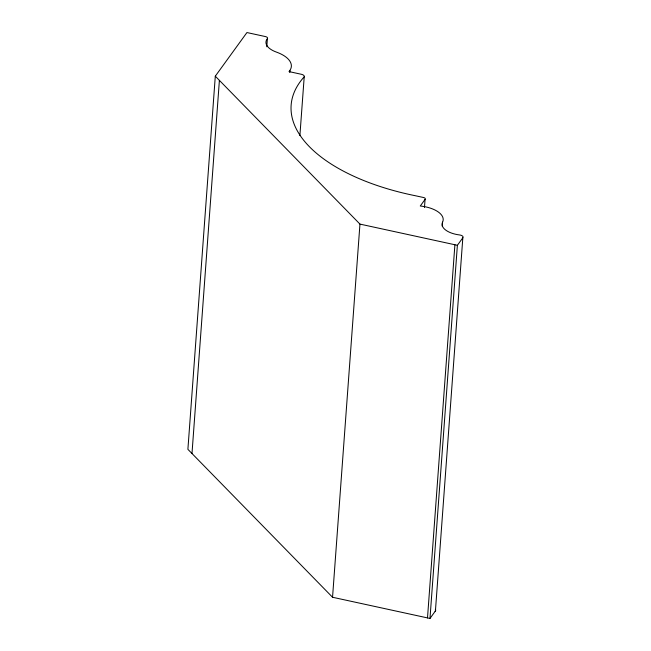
<?xml version="1.0" encoding="UTF-8"?>
<svg xmlns="http://www.w3.org/2000/svg" width="651" height="651" viewBox="0 0 651 651"><rect width="100%" height="100%" fill="white"/><g stroke="black" fill="none" stroke-linecap="round" stroke-linejoin="round"><path stroke-width="0.98" d="M215.302 76.175L187.895 449.328L332.547 597.26L429.985 618.45L435.421 610.947L462.828 237.794A4.101 1.961 4.2 0 0 459.565 234.946A20.311 9.724 4.2 0 1 442.558 222.17A25.519 12.214 4.2 0 0 420.269 206.009L425.07 199.393A2.694 1.294 4.2 0 0 423.508 197.505L415.655 195.796A175.591 84.052 4.2 0 1 304.212 76.802A4.321 2.067 4.2 0 0 301.348 74.279L289.028 71.594L289.907 70.389A31.809 15.225 4.2 0 0 276.48 52.121A22.5 10.766 4.2 0 1 267.382 38.661A3.165 1.514 4.2 0 0 265.429 36.57L246.932 32.55L215.302 76.175L359.954 224.099L457.384 245.289L462.828 237.794M191.988 453.519L219.395 80.358M266.788 46.766L267.382 38.661M289.752 72.416L289.907 70.389M299.891 135.611L304.212 76.802M332.547 597.26L359.954 224.099M424.468 207.506L425.07 199.393M442.265 226.222L442.558 222.17M427.504 617.913L454.903 244.752M429.985 618.45L457.384 245.289M435.128 611.224L435.421 610.947A4.101 1.961 4.2 0 0 435.299 609.377"/></g></svg>
